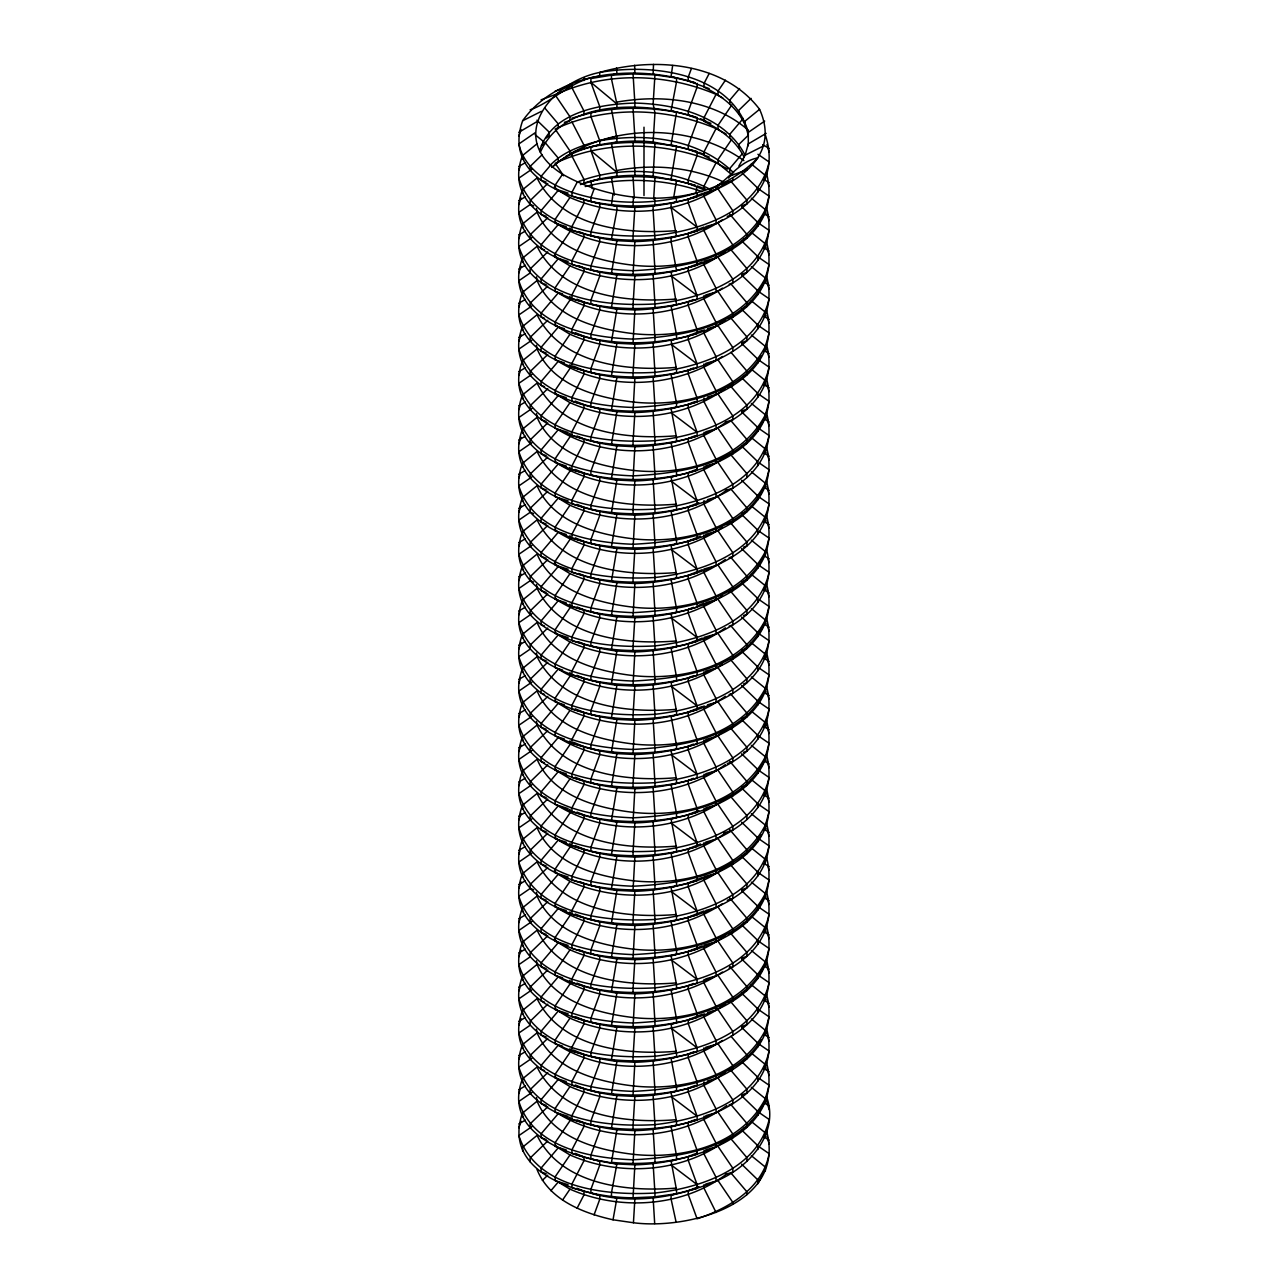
<?xml version="1.0" encoding="UTF-8"?>
<svg xmlns="http://www.w3.org/2000/svg" width="1288" height="1288" viewBox="0 0 1288 1288"><rect width="100%" height="100%" fill="white"/><g stroke="black" fill="none" stroke-linecap="round" stroke-linejoin="round"><path stroke-width="1.5" d="M633.438 196.887L633.052 206.112L634.871 207.368C684.347 206.402 790.607 178.324 759.582 109.319C723.437 61.872 653.451 56.736 599.757 72.418C550.475 82.126 505.202 138.573 562.566 174.218C621.557 208.157 708.255 208.914 757.875 157.861C737.171 161.805 728.026 182.284 709.302 189.964M653.515 64.4L653.129 73.625L654.948 74.881L676.522 78.037L695.23 82.818C638.8 64.883 559.894 68.683 522.638 120.766C499.937 184.603 588.326 206.515 634.871 207.368L633.052 236.509L633.052 240.309L634.871 241.564C691.479 240.679 789.673 209.606 765.362 135.015M653.66 199.189L654.948 177.47L653.129 176.215C629.671 174.041 605.779 176.005 583.319 183.282M766.441 1130.51C786.855 1204.151 688.082 1229.847 633.438 1222.747L634.871 1199.031L633.052 1197.776C587.875 1197.985 501.402 1176.298 522.091 1114.088M613.024 193.925L611.478 204.873L616.904 206.483L616.904 210.282L611.478 239.053L616.904 240.679L634.871 241.564L633.052 274.505L634.871 275.761C690.304 274.473 785.841 245.96 766.441 173.043M672.642 65.479L671.096 76.411L676.522 78.037L676.522 81.836L671.096 110.607L697.098 117.498L697.098 121.297L688.243 145.56L688.243 149.36L709.205 157.023M673.801 196.903L676.522 180.61L653.129 176.215L654.948 143.274L653.129 142.018C626.226 139.136 599.178 143.274 573.659 151.839M537.08 1169.601C549.235 1200.094 583.303 1213.151 613.024 1219.784L616.904 1198.146L611.478 1196.536L611.478 1192.736L616.904 1163.95C575.462 1158.572 501.789 1136.161 522.091 1079.891M518.839 136.077L521.012 129.508M766.441 207.239C785.841 280.156 690.304 308.669 634.871 309.957L633.052 308.701L633.052 304.902L634.871 275.761L616.904 274.875L611.478 273.249L616.904 240.679C574.883 235.656 502.079 212.601 522.091 156.605M518.839 170.274L519.917 166.989M766.441 241.436C785.841 314.353 690.304 342.866 634.871 344.154L633.052 342.898L634.871 309.957L616.904 309.072L611.478 307.446L616.904 274.875C574.883 269.852 502.079 246.797 522.091 190.801M518.839 204.47L521.012 197.885M766.441 275.632C785.841 348.549 690.304 377.046 634.871 378.334L633.052 377.094L633.052 373.295L634.871 344.154L616.904 343.268L611.478 341.642L616.904 309.072C574.883 304.048 502.079 280.993 522.091 224.998M518.839 238.666L519.917 235.382M766.441 309.828C785.841 382.745 690.304 411.242 634.871 412.53L633.052 411.274L634.871 378.334L616.904 377.464L611.478 375.838L616.904 343.268C574.883 338.245 502.079 315.19 522.091 259.194M518.839 272.863L521.012 266.278M766.441 344.025C785.841 416.942 690.304 445.439 634.871 446.727L633.052 445.471L633.052 441.671L634.871 412.53L616.904 411.661L611.478 410.035L616.904 377.464C574.883 372.441 502.079 349.37 522.091 293.39M518.839 307.059L519.917 303.759M766.441 378.221C785.841 451.138 690.304 479.635 634.871 480.923L633.052 479.667L634.871 446.727L616.904 445.857L611.478 444.231L616.904 411.661C574.883 406.638 502.079 383.566 522.091 327.587M518.839 341.24L521.012 334.671M766.441 412.418C785.841 485.334 690.304 513.832 634.871 515.12L633.052 513.864L633.052 510.064L634.871 480.923L616.904 480.054L611.478 478.428L616.904 445.857C574.883 440.834 502.079 417.763 522.091 361.783M518.839 375.436L519.917 372.152M766.441 446.614C785.841 519.531 690.304 548.028 634.871 549.316L633.052 548.06L634.871 515.12L616.904 514.25L611.478 512.624L616.904 480.054C574.883 475.031 502.079 451.959 522.091 395.98M518.839 409.632L519.917 406.348M766.441 480.81C785.841 553.727 690.304 582.224 634.871 583.512L633.052 582.256L633.052 578.457L634.871 549.316L616.904 548.43L611.478 546.82L616.904 514.25C574.883 509.227 502.079 486.156 522.091 430.176M518.839 443.829L521.012 437.26M766.441 515.007C785.841 587.924 690.304 616.421 634.871 617.709L633.052 616.453L634.871 583.512L616.904 582.627L611.478 581.017L616.904 548.43C574.883 543.423 502.079 520.352 522.091 464.372M518.839 478.025L519.917 474.741M766.441 549.187C785.841 622.12 690.304 650.617 634.871 651.905L633.052 650.649L633.052 646.85L634.871 617.709L616.904 616.823L611.478 615.213L616.904 582.627C574.883 577.62 502.079 554.548 522.091 498.569M518.839 512.221L521.012 505.653M766.441 583.384C785.841 656.317 690.304 684.814 634.871 686.101L633.052 684.846L634.871 651.905L616.904 651.02L611.478 649.41L616.904 616.823C574.883 611.8 502.079 588.745 522.091 532.765M518.839 546.418L519.917 543.134M766.441 617.58C785.841 690.497 690.304 719.01 634.871 720.298L633.052 719.042L633.052 715.243L634.871 686.101L616.904 685.216L611.478 683.606L616.904 651.02C574.883 645.996 502.079 622.941 522.091 566.962M518.839 580.614L521.012 574.046M766.441 651.776C785.841 724.693 690.304 753.206 634.871 754.494L633.052 753.239L634.871 720.298L616.904 719.412L611.478 717.786L616.904 685.216C574.883 680.193 502.079 657.138 522.091 601.158M518.839 614.811L519.917 611.526M766.441 685.973C785.841 758.89 690.304 787.403 634.871 788.691L633.052 787.435L633.052 783.635L634.871 754.494L616.904 753.609L611.478 751.983L616.904 719.412C574.883 714.389 502.079 691.334 522.091 635.338M518.839 649.007L521.012 642.438M766.441 720.169C785.841 793.086 690.304 821.599 634.871 822.887L633.052 821.631L634.871 788.691L616.904 787.805L611.478 786.179L616.904 753.609C574.883 748.586 502.079 725.53 522.091 669.535M518.839 683.204L519.917 679.919M766.441 754.366C785.841 827.282 690.304 855.795 634.871 857.084L633.052 855.828L633.052 852.028L634.871 822.887L616.904 822.002L611.478 820.376L616.904 787.805C574.883 782.782 502.079 759.727 522.091 703.731M518.839 717.4L519.917 714.116M766.441 788.562C785.841 861.479 690.304 889.976 634.871 891.264L633.052 890.024L634.871 857.084L616.904 856.198L611.478 854.572L616.904 822.002C574.883 816.978 502.079 793.923 522.091 737.927M518.839 751.596L521.012 745.011M766.441 822.758C785.841 895.675 690.304 924.172 634.871 925.46L633.052 924.204L633.052 920.405L634.871 891.264L616.904 890.394L611.478 888.768L616.904 856.198C574.883 851.175 502.079 828.12 522.091 772.124M518.839 785.793L519.917 782.492M766.441 856.955C785.841 929.872 690.304 958.369 634.871 959.657L633.052 958.401L634.871 925.46L616.904 924.591L611.478 922.965L616.904 890.394C574.883 885.371 502.079 862.3 522.091 806.32M518.839 819.989L521.012 813.404M766.441 891.151C785.841 964.068 690.304 992.565 634.871 993.853L633.052 992.597L633.052 988.798L634.871 959.657L616.904 958.787L611.478 957.161L616.904 924.591C574.883 919.568 502.079 896.496 522.091 840.517M518.839 854.169L519.917 850.885M766.441 925.348C785.841 998.264 690.304 1026.761 634.871 1028.049L633.052 1026.794L634.871 993.853L616.904 992.984L611.478 991.358L616.904 958.787C574.883 953.764 502.079 930.693 522.091 874.713M518.839 888.366L521.012 881.797M766.441 959.544C785.841 1032.461 690.304 1060.958 634.871 1062.246L633.052 1060.99L633.052 1057.19L634.871 1028.049L616.904 1027.18L611.478 1025.554L616.904 992.984C574.883 987.96 502.079 964.889 522.091 908.909M518.839 922.562L519.917 919.278M766.441 993.74C785.841 1066.657 690.304 1095.154 634.871 1096.442L633.052 1095.186L634.871 1062.246L616.904 1061.36L611.478 1059.75L616.904 1027.18C574.883 1022.157 502.079 999.086 522.091 943.106M518.839 956.759L521.012 950.19M766.441 1027.921C785.841 1100.854 690.304 1129.351 634.871 1130.639L633.052 1129.383L633.052 1125.583L634.871 1096.442L616.904 1095.557L611.478 1093.947L616.904 1061.36C574.883 1056.353 502.079 1033.282 522.091 977.302M518.839 990.955L519.917 987.671M766.441 1062.117C785.841 1135.05 690.304 1163.547 634.871 1164.835L633.052 1163.579L634.871 1130.639L616.904 1129.753L611.478 1128.143L616.904 1095.557C574.883 1090.55 502.079 1067.478 522.091 1011.499M518.839 1025.151L521.012 1018.583M695.279 1119.594L688.243 1122.347L688.243 1126.147L697.098 1150.409L697.098 1154.209C669.438 1162.597 640.216 1165.173 611.478 1162.34L616.904 1129.753C574.883 1124.73 502.079 1101.675 522.091 1045.695M518.839 1059.348L519.917 1056.063M518.839 1093.544L519.917 1090.26M518.839 1127.741L521.012 1121.172M539.704 150.422C551.844 112.024 599.87 104.07 634.871 103.072C675.83 104.038 724.741 115.952 745.14 155.252L738.893 166.039M540.332 152.338C564.257 97.55 647.558 101.961 695.327 117.031M594.058 189.03L590.902 197.692L590.902 201.492C626 208.785 662.789 207.127 697.098 196.742L697.098 192.942C656.558 205.098 612.251 205.661 571.936 192.315C549.251 183.91 524.409 169.436 518.839 143.966L535.228 132.696M691.414 68.505L688.243 77.167L688.243 80.967L709.205 88.63M695.826 193.152L697.098 185.891L705.711 189.191M594.058 1214.89L599.757 1199.289L599.757 1195.489L571.936 1187.778L571.936 1183.978L583.947 1160.778L583.947 1156.978L575.205 1153.34M530.318 204.47L518.839 212.359C533.103 258.808 590.757 269.192 633.052 270.705C678.696 268.339 741.292 259.757 763.913 214.146L765.362 213.422L765.362 209.622L769.161 196.211L757.924 188.483M530.318 272.863L518.839 280.752C533.103 327.184 590.757 337.585 633.052 339.098C678.696 336.732 741.292 328.15 763.913 282.539L765.362 281.798L765.362 277.999L769.161 264.603L757.924 256.876M531.944 340.129L518.839 349.145C533.103 395.577 590.757 405.978 633.052 407.475C677.923 405.221 735.271 397.235 761.321 356.116M531.944 408.505L518.839 417.537C533.103 463.97 590.757 474.354 633.052 475.868C678.696 473.517 741.292 464.936 763.913 419.308L765.362 418.584L765.362 414.784L769.161 401.389L759.534 394.756M531.944 476.898L518.839 485.93C533.103 532.363 590.757 542.747 633.052 544.261C678.696 541.91 741.292 533.329 763.913 487.701L765.362 486.977L765.362 483.177L769.161 469.782L759.534 463.149M531.944 545.291L518.839 554.307C533.103 600.755 590.757 611.14 633.052 612.653C678.696 610.303 741.292 601.721 763.913 556.094L765.362 555.37L765.362 551.57L769.161 538.159L759.534 531.542M531.944 613.684L518.839 622.7C533.103 669.148 590.757 679.533 633.052 681.046C678.696 678.696 741.292 670.114 763.913 624.487L765.362 623.762L765.362 619.963L769.161 606.551L759.534 599.934M531.944 682.077L518.839 691.093C533.103 737.541 590.757 747.926 633.052 749.439C678.696 747.072 741.292 738.507 763.913 692.88L765.362 692.155L765.362 688.356L769.161 674.944L759.534 668.327M531.944 750.469L518.839 759.485C533.103 805.934 590.757 816.318 633.052 817.832C678.696 815.465 741.292 806.884 763.913 761.272L765.362 760.532L765.362 756.732L769.161 743.337L757.924 735.609M531.944 818.862L518.839 827.878C533.103 874.31 590.757 884.711 633.052 886.225C677.923 883.954 735.271 875.969 761.321 834.849M530.318 888.366L518.839 896.271C533.103 942.703 590.757 953.088 633.052 954.601C678.696 952.251 741.292 943.669 763.913 898.042L765.362 897.317L765.362 893.518L769.161 880.123L757.924 872.395M530.318 956.759L518.839 964.664C533.103 1011.096 590.757 1021.481 633.052 1022.994C678.696 1020.643 741.292 1012.062 763.913 966.435L765.362 965.71L765.362 961.911L769.161 948.515L757.924 940.787M530.318 1025.151L518.839 1033.04C533.103 1079.489 590.757 1089.873 633.052 1091.387C677.923 1089.117 735.271 1081.147 761.321 1040.012M531.944 1092.417L518.839 1101.433C533.103 1147.882 590.757 1158.266 633.052 1159.78C678.696 1157.429 741.292 1148.848 763.913 1103.22L765.362 1102.496L765.362 1098.696L769.161 1085.285L759.534 1078.668M577.088 182.381L571.936 192.315L571.936 196.114L599.757 203.826L599.757 207.626L590.902 231.888L590.902 235.688C626 242.981 662.789 241.323 697.098 230.938L697.098 227.139L688.243 202.876L688.243 199.077L702.298 193.554M709.205 73.432L704.053 83.382L704.053 87.181C724.242 96.858 744.319 112.877 748.296 136.174M722.777 98.001L716.064 94.378L704.053 117.578L704.053 121.378C720.346 129.428 736.237 140.65 744.239 157.49M726.126 134.016L716.064 128.575L704.053 151.775L704.053 155.574L718.028 163.302L732.373 175.2M727.801 169.114L716.064 162.771L704.053 185.971L704.053 189.771L688.243 183.556L671.096 179L676.522 146.413L653.129 142.018L654.948 112.877L653.129 104.022L654.948 74.881L633.052 73.931L611.478 75.187L590.902 78.552L590.902 82.352L599.757 106.614L599.757 110.414L571.936 118.126M577.088 1208.241L583.947 1194.974L583.947 1191.175L576.96 1188.261M576.96 1119.868L583.947 1122.782L583.947 1126.581L571.936 1149.782L571.936 1153.581L599.757 1161.293L599.757 1165.093L590.902 1189.355L590.902 1193.155C632.376 1204.94 676.924 1197.599 716.064 1181.128C748.505 1167.91 780.222 1133.472 766.441 1096.313M562.566 174.218L555.16 185.134L555.16 188.934L568.121 193.103M726.835 182.172C683.043 215.579 619.705 219.507 569.972 197.483L555.16 219.33L555.16 223.13L566.269 226.704M725.369 251.691C681.577 284.004 619.158 287.691 569.972 265.875L555.16 287.723L555.16 291.523L562.566 293.906M725.434 80.178L718.028 91.11L718.028 94.91M725.369 320.084C681.577 352.397 619.158 356.084 569.972 334.268L555.16 356.116L555.16 359.916L564.418 362.878M731.777 105.02L718.028 125.306L718.028 129.106M731.777 139.217L718.028 159.503L718.028 163.302M725.369 388.477C681.577 420.79 619.158 424.476 569.972 402.661L555.16 424.509L555.16 428.308L568.121 432.462M728.606 178.082L731.777 173.397M726.835 489.939C683.043 523.331 619.705 527.259 569.972 505.25L555.16 527.098L555.16 530.898L566.269 534.456M725.369 559.443C681.577 591.756 619.158 595.442 569.972 573.643L555.16 595.491L555.16 599.29L566.269 602.848M725.369 627.836C681.577 660.148 619.158 663.835 569.972 642.036L555.16 663.867L555.16 667.667L562.566 670.05M725.369 696.228C681.577 728.541 619.158 732.228 569.972 710.413L555.16 732.26L555.16 736.06L564.418 739.038M725.369 764.621C681.577 796.934 619.158 800.621 569.972 778.805L555.16 800.653L555.16 804.453L568.121 808.606M726.835 866.083C683.043 899.491 619.705 903.419 569.972 881.395L555.16 903.242L555.16 907.042L566.269 910.6M725.369 935.603C681.577 967.9 619.158 971.587 569.972 949.787L555.16 971.635L555.16 975.435L562.566 977.801M725.369 1003.996C681.577 1036.293 619.158 1039.98 569.972 1018.18L555.16 1040.028L555.16 1043.827L562.566 1046.194M725.369 1072.373C681.577 1104.685 619.158 1108.372 569.972 1086.573L555.16 1108.421L555.16 1112.22L568.121 1116.374M725.369 1140.765C681.577 1173.078 619.158 1176.765 569.972 1154.95L555.16 1176.797L555.16 1180.597L568.121 1184.767M562.566 1200.078L569.972 1189.146C619.705 1211.171 683.043 1207.242 726.835 1173.835M550.878 164.848L541.089 176.408L541.089 180.207L546.225 182.107M569.972 197.483L558.235 190.366L541.089 210.604L541.089 214.404L546.225 216.304M722.439 219.749C675.089 251.579 607.099 254.992 558.235 224.563L541.089 244.801L541.089 248.6L544.518 249.872M569.972 265.875L558.235 258.759L541.089 278.997L541.089 282.797L546.225 284.696M739.57 88.566L729.765 100.126L729.765 103.925M569.972 334.268L558.235 327.152L541.089 347.374L541.089 351.173L546.225 353.089M743.24 118.432L729.765 134.322L729.765 138.122M742.017 154.061L729.765 168.519L729.765 172.318M569.972 402.661L558.235 395.545L541.089 415.766L541.089 419.566L546.225 421.482M725.369 456.87C678.116 491.114 608.081 494.817 558.235 463.938L541.089 484.159L541.089 487.959L546.225 489.875M722.439 527.516C675.089 559.33 607.099 562.743 558.235 532.314L541.089 552.552L541.089 556.352L546.225 558.268M569.972 573.643L558.235 566.511L541.089 586.748L541.089 590.548L546.225 592.464M722.439 595.893C675.089 627.723 607.099 631.136 558.235 600.707L541.089 620.945L541.089 624.744L544.518 626.016M569.972 642.036L558.235 634.904L541.089 655.141L541.089 658.941L546.225 660.841M569.972 710.413L558.235 703.296L541.089 723.534L541.089 727.334L546.225 729.233M569.972 778.805L558.235 771.689L541.089 791.927L541.089 795.726L546.225 797.626M725.369 833.014C678.116 867.259 608.081 870.978 558.235 840.082L541.089 860.304L541.089 864.103L546.225 866.019M569.972 881.395L558.235 874.278L541.089 894.5L541.089 898.3L546.225 900.215M722.439 903.661C675.089 935.474 607.099 938.888 558.235 908.475L541.089 928.696L541.089 932.496L546.225 934.412M569.972 949.787L558.235 942.671L541.089 962.893L541.089 966.692L546.225 968.608M569.972 1018.18L558.235 1011.048L541.089 1031.285L541.089 1035.085L546.225 1037.001M569.972 1086.573L558.235 1079.441L541.089 1099.678L541.089 1103.478L546.225 1105.394M569.972 1154.95L558.235 1147.833L541.089 1168.071L541.089 1171.871L546.225 1173.771M550.878 1190.708L558.235 1182.03L569.972 1189.146M551.715 167.44C602.736 122.924 689.483 121.314 743.884 160.63M542.329 154.576L530.125 166.41L530.125 170.209M547.754 183.508L530.125 200.606L530.125 204.406L533.586 205.887M547.754 217.704L530.125 234.802L530.125 238.602M547.754 251.901L530.125 268.983L530.125 272.782M547.754 286.097L530.125 303.179L530.125 306.979M751.097 98.371L738.893 110.205L738.893 114.004M547.754 320.293L530.125 337.376L530.125 341.175M748.376 135.192L738.893 144.401L738.893 148.201M547.754 354.49L530.125 371.572L530.125 375.372M547.754 388.686L530.125 405.768L530.125 409.568M547.754 422.866L530.125 439.965L530.125 443.764M547.754 457.063L530.125 474.161L530.125 477.961M547.754 491.259L530.125 508.358L530.125 512.157L533.586 513.638M547.754 525.456L530.125 542.554L530.125 546.354M547.754 559.652L530.125 576.75L530.125 580.55L533.586 582.031M547.754 593.849L530.125 610.947L530.125 614.746M547.754 628.045L530.125 645.143L530.125 648.943M547.754 662.241L530.125 679.34L530.125 683.139M547.754 696.438L530.125 713.536L530.125 717.336M547.754 730.634L530.125 747.716L530.125 751.516M547.754 764.831L530.125 781.913L530.125 785.712M547.754 799.027L530.125 816.109L530.125 819.909M547.754 833.223L530.125 850.305L530.125 854.105M547.754 867.42L530.125 884.502L530.125 888.301L533.586 889.799M547.754 901.616L530.125 918.698L530.125 922.498M547.754 935.796L530.125 952.895L530.125 956.694M547.754 969.993L530.125 987.091L530.125 990.891M547.754 1004.189L530.125 1021.287L530.125 1025.087M547.754 1038.386L530.125 1055.484L530.125 1059.283M547.754 1072.582L530.125 1089.68L530.125 1093.48M547.754 1106.778L530.125 1123.877L530.125 1127.676M547.754 1140.975L530.125 1158.073L530.125 1161.873M542.329 1180.436L547.754 1175.171M550.411 165.073C567.799 147.073 593.366 142.582 616.517 136.367M553.019 166.538C565.738 154.415 583.013 148.684 599.757 144.61L599.757 140.811L590.902 116.548L590.902 112.748C619.077 106.872 648.266 106.92 676.522 112.233L671.096 144.803L697.098 151.694L697.098 155.494L688.243 179.757L688.243 183.556L695.327 185.424C661.565 175.361 625.388 174.009 590.902 181.141L592.271 188.676M537.08 143.741L522.638 155.478L522.638 159.277M536.468 208.447L537.08 212.134L522.638 223.871L522.638 227.67M536.468 276.839L537.08 280.526L522.638 292.247L522.638 296.047M759.582 109.319L745.14 121.056L745.14 124.856M536.468 345.232L537.08 348.903L522.638 360.64L522.638 364.44M536.468 413.625L537.08 417.296L522.638 429.033L522.638 432.832M536.468 584.591L537.08 588.278L522.638 600.015L522.638 603.814M536.468 652.984L537.08 656.671L522.638 668.408L522.638 672.207M536.468 721.377L537.08 725.064L522.638 736.8L522.638 740.584M536.468 892.359L537.08 896.029L522.638 907.766L522.638 911.566M536.468 960.751L537.08 964.422L522.638 976.159L522.638 979.959M536.468 1029.128L537.08 1032.815L522.638 1044.552L522.638 1048.351M536.468 1097.521L537.08 1101.208L522.638 1112.945L522.638 1116.744M544.518 318.265L541.089 316.993L541.089 313.193L558.235 292.956C607.099 323.385 675.089 319.971 722.439 288.142M544.518 386.642L541.089 385.37L541.089 381.57L558.235 361.348C607.099 391.777 675.089 388.348 722.439 356.534M546.225 455.678L541.089 453.762L541.089 449.963L558.235 429.741C608.596 460.895 679.597 456.934 726.835 421.546M544.518 694.409L541.089 693.137L541.089 689.338L558.235 669.1C607.099 699.529 675.089 696.116 722.439 664.286M544.518 762.802L541.089 761.53L541.089 757.73L558.235 737.493C608.596 768.646 679.597 764.686 726.835 729.298M546.225 831.823L541.089 829.907L541.089 826.123L558.235 805.886C608.596 837.039 679.597 833.078 726.835 797.691M544.518 1002.161L541.089 1000.889L541.089 997.089L558.235 976.851C607.099 1007.28 675.089 1003.867 722.439 972.054M544.518 1070.553L541.089 1069.282L541.089 1065.482L558.235 1045.244C607.099 1075.673 675.089 1072.26 722.439 1040.446M546.225 1139.574L541.089 1137.674L541.089 1133.875L558.235 1113.637C608.596 1144.791 679.597 1140.846 726.835 1105.442M545.999 138.09L549.107 135.852L549.107 132.052L536.903 120.219M531.944 169.147L518.839 178.163C536.291 231.776 607.179 238.216 654.948 235.559C700.141 230.552 757.569 211.892 769.161 162.014L757.924 154.286M531.944 237.539L518.839 246.555C536.291 300.168 607.179 306.608 654.948 303.952C700.141 298.929 757.569 280.269 769.161 230.407L759.534 223.79M748.296 145.753L748.296 132.374L764.686 121.104M531.944 305.932L518.839 314.948C536.291 368.561 607.179 375.001 654.948 372.345C700.141 367.322 757.569 348.662 769.161 298.8L759.534 292.167M531.944 374.309L518.839 383.341C536.291 436.954 607.179 443.378 654.948 440.721C700.141 435.714 757.569 417.054 769.161 367.193L757.924 359.465M531.944 442.702L518.839 451.734C536.291 505.347 607.179 511.771 654.948 509.114C700.141 504.107 757.569 485.447 769.161 435.586L757.924 427.858M530.318 512.221L518.839 520.111C536.291 573.724 607.179 580.164 654.948 577.507C700.141 572.5 757.569 553.84 769.161 503.978L757.924 496.25M530.318 580.614L518.839 588.503C536.291 642.116 607.179 648.556 654.948 645.9C700.141 640.893 757.569 622.233 769.161 572.355L757.924 564.627M530.318 649.007L518.839 656.896C536.291 710.509 607.179 716.949 654.948 714.293C700.141 709.286 757.569 690.626 769.161 640.748L757.924 633.02M531.944 716.273L518.839 725.289C536.291 778.902 607.179 785.342 654.948 782.685C700.141 777.678 757.569 759.002 769.161 709.141L757.924 701.413M531.944 784.666L518.839 793.682C536.291 847.295 607.179 853.735 654.948 851.078C700.141 846.055 757.569 827.395 769.161 777.533L759.534 770.916M531.944 853.042L518.839 862.075C536.291 915.688 607.179 922.111 654.948 919.455C700.141 914.448 757.569 895.788 769.161 845.926L759.534 839.293M531.944 921.435L518.839 930.467C536.291 984.08 607.179 990.504 654.948 987.848C700.141 982.841 757.569 964.181 769.161 914.319L759.534 907.686M531.944 989.828L518.839 998.86C536.291 1052.473 607.179 1058.897 654.948 1056.24C700.141 1051.233 757.569 1032.574 769.161 982.712L759.534 976.079M531.944 1058.221L518.839 1067.237C536.291 1120.85 607.179 1127.29 654.948 1124.633C700.141 1119.626 757.569 1100.966 769.161 1051.089L759.534 1044.471M531.944 1126.614L518.839 1135.63C536.291 1189.243 607.179 1195.683 654.948 1193.026C700.141 1188.019 757.569 1169.359 769.161 1119.481L757.924 1111.753M518.839 132.278L536.71 121.78M518.839 166.474L525.343 162.658M518.839 200.67L525.343 196.855M518.839 234.867L525.343 231.051M518.839 269.063L525.343 265.248M766.183 133.372L748.296 143.87L745.14 155.188L763.913 145.753M518.839 303.26L525.343 299.428M518.839 337.44L525.343 333.624M518.839 371.636L525.343 367.821M518.839 405.833L525.343 402.017M518.839 440.029L525.343 436.213M518.839 474.226L525.343 470.41M518.839 508.422L525.343 504.606M518.839 542.618L525.343 538.803M518.839 576.815L525.343 572.999M518.839 611.011L525.343 607.195M518.839 645.208L525.343 641.392M518.839 679.404L525.343 675.588M518.839 713.6L525.343 709.785M518.839 747.797L525.343 743.981M518.839 781.993L525.343 778.177M518.839 816.19L525.343 812.358M518.839 850.37L525.343 846.554M518.839 884.566L525.343 880.75M518.839 918.763L525.343 914.947M518.839 952.959L525.343 949.143M518.839 987.155L525.343 983.34M518.839 1021.352L525.343 1017.536M518.839 1055.548L525.343 1051.733M518.839 1089.745L525.343 1085.929M518.839 1123.941L525.343 1120.125M522.638 120.766L541.427 111.332M541.427 145.528L542.86 144.803L542.86 141.004L535.084 134.677M763.913 179.95L765.362 179.225L765.362 175.426L751.355 164.043M763.913 248.343L765.362 247.602L765.362 243.802L751.355 232.436M763.913 316.719L765.362 315.995L765.362 312.195L751.355 300.829M763.913 350.916L765.362 350.191L765.362 346.392L769.161 332.996L757.924 325.268M763.913 385.112L765.362 384.388L765.362 380.588L751.355 369.221M763.913 453.505L765.362 452.78L765.362 448.981L751.355 437.614M763.913 521.898L765.362 521.173L765.362 517.374L751.355 506.007M763.913 590.29L765.362 589.566L765.362 585.766L751.355 574.384M763.913 658.683L765.362 657.959L765.362 654.159L751.355 642.776M763.913 727.076L765.362 726.351L765.362 722.552L751.355 711.169M763.913 795.469L765.362 794.728L765.362 790.929L751.355 779.562M763.913 829.649L765.362 828.925L765.362 825.125L769.161 811.73L757.924 804.002M763.913 863.846L765.362 863.121L765.362 859.321L751.355 847.955M763.913 932.238L765.362 931.514L765.362 927.714L751.355 916.348M763.913 1000.631L765.362 999.907L765.362 996.107L751.355 984.74M763.913 1034.828L765.362 1034.103L765.362 1030.303L769.161 1016.892L757.924 1009.18M763.913 1069.024L765.362 1068.299L765.362 1064.5L751.355 1053.117M763.913 1137.417L765.362 1136.692L765.362 1132.893L751.355 1121.51M530.125 109.834C554.629 101.044 572.371 78.954 599.757 76.217L599.757 72.418C651.825 63.128 731.31 72.675 748.296 132.374M716.064 128.575C665.51 107.097 605.263 105.503 555.16 129.106L569.972 150.954L569.972 154.753L566.269 155.929M576.96 182.236C619.737 165.476 670.436 168.374 711.04 189.835M580.453 184.57L599.757 178.807L599.757 175.007L590.902 150.744L590.902 146.945C626 139.651 662.789 141.31 697.098 151.694M702.298 261.947L688.243 267.469L688.243 271.269L697.098 295.532L697.098 299.331L671.096 306.222L676.522 334.993L676.522 338.792L671.096 340.418L676.522 369.189L676.522 372.989L671.096 374.615L676.522 403.386L676.522 407.185L671.096 408.811L676.522 437.582L676.522 441.382L671.096 443.008L676.522 471.778L676.522 475.578L671.096 477.204L676.522 505.975L676.522 509.774L671.096 511.4L676.522 540.171L676.522 543.971L671.096 545.581L676.522 574.368L676.522 578.167L671.096 579.777L676.522 608.564L676.522 612.364L671.096 613.974L676.522 642.76L676.522 646.56L671.096 648.17L676.522 676.957L676.522 680.756L671.096 682.366L676.522 711.153L676.522 714.937L671.096 716.563L676.522 745.333L676.522 749.133L671.096 750.759L676.522 779.53L676.522 783.329L671.096 784.956L676.522 813.726L676.522 817.526L671.096 819.152L676.522 847.923L676.522 851.722L671.096 853.348L676.522 882.119L676.522 885.919L671.096 887.545L676.522 916.315L676.522 920.115L671.096 921.741L676.522 950.512L676.522 954.311L671.096 955.938L676.522 984.708L676.522 988.508L671.096 990.134L676.522 1018.905L676.522 1022.704L671.096 1024.33L676.522 1053.101L676.522 1056.901L671.096 1058.511L676.522 1087.297L676.522 1091.097L671.096 1092.707L676.522 1121.494L676.522 1125.293L671.096 1126.903L676.522 1155.69L676.522 1159.49L671.096 1161.1L676.522 1189.887L676.522 1193.686L671.096 1195.296L671.096 1199.096L676.136 1222.296M693.524 299.589L688.243 301.666L688.243 305.465L697.098 329.728L697.098 333.528C662.789 343.912 626 345.57 590.902 338.277L590.902 334.478L599.757 310.215L599.757 306.415L571.936 298.703L571.936 294.904L583.947 271.704L583.947 267.904L578.698 265.714M702.298 330.34L688.243 335.862L688.243 339.662L697.098 363.924L697.098 367.724C662.789 378.108 626 379.767 590.902 372.474L590.902 368.674L599.757 344.411L599.757 340.612L571.936 332.9L571.936 329.1L583.947 305.9L583.947 302.1L576.96 299.186M693.524 367.982L688.243 370.059L688.243 373.858L697.098 398.121L697.098 401.92C662.789 412.305 626 413.963 590.902 406.654L590.902 402.87L599.757 378.608L599.757 374.808L571.936 367.096L571.936 363.297L583.947 340.096L583.947 336.297L575.205 332.658M695.279 401.486L688.243 404.255L688.243 408.055L697.098 432.301L697.098 436.101C662.789 446.485 626 448.16 590.902 440.85L590.902 437.051L599.757 412.804L599.757 409.004L571.936 401.293L571.936 397.493L583.947 374.293L583.947 370.493L573.466 366.114M695.279 435.682L688.243 438.451L688.243 442.251L697.098 466.498L697.098 470.297C662.789 480.682 626 482.356 590.902 475.047L590.902 471.247L599.757 447L599.757 443.201L571.936 435.489L571.936 431.689L583.947 408.489L583.947 404.69L575.205 401.051M697.033 469.186L688.243 472.648L688.243 476.447L697.098 500.694L697.098 504.494C662.789 514.878 626 516.552 590.902 509.243L590.902 505.443L599.757 481.197L599.757 477.397L571.936 469.685L571.936 465.886L583.947 442.686L583.947 438.886M698.788 502.69L688.243 506.844L688.243 510.644L697.098 534.89L697.098 538.69C662.789 549.074 626 550.749 590.902 543.439L590.902 539.64L599.757 515.393L599.757 511.594L571.936 503.882L571.936 500.082L583.947 476.882L583.947 473.082L575.205 469.428M700.543 536.194L688.243 541.041L688.243 544.84L697.098 569.087L697.098 572.886C662.789 583.271 626 584.929 590.902 577.636L590.902 573.836L599.757 549.59L599.757 545.79L571.936 538.078L571.936 534.279L583.947 511.062L583.947 507.263L576.96 504.365M702.298 569.699L688.243 575.237L688.243 579.037L697.098 603.283L697.098 607.083C662.789 617.467 626 619.126 590.902 611.832L590.902 608.033L599.757 583.786L599.757 579.986L571.936 572.258L571.936 568.459L583.947 545.259L583.947 541.459L575.205 537.821M693.524 607.356L688.243 609.433L688.243 613.233L697.098 637.48L697.098 641.279C662.789 651.664 626 653.322 590.902 646.029L590.902 642.229L599.757 617.966L599.757 614.183L571.936 606.455L571.936 602.655L583.947 579.455L583.947 575.656L578.698 573.482M698.788 605.279L704.053 603.203L704.053 607.002L716.064 630.202L716.064 634.002L704.053 637.399L704.053 641.199L716.064 664.399L716.064 668.198L705.776 671.112M702.298 638.091L688.243 643.614L688.243 647.413L697.098 671.676L697.098 675.476C662.789 685.86 626 687.518 590.902 680.225L590.902 676.425L599.757 652.163L599.757 648.363L571.936 640.651L571.936 636.852L583.947 613.652L583.947 609.852L576.96 606.938M693.524 675.749L688.243 677.81L688.243 681.61L697.098 705.872L697.098 709.672C662.789 720.056 626 721.715 590.902 714.421L590.902 710.622L599.757 686.359L599.757 682.56L571.936 674.848L571.936 671.048L583.947 647.848L583.947 644.048L578.698 641.875M702.298 706.484L688.243 712.006L688.243 715.806L697.098 740.069L697.098 743.868C662.789 754.253 626 755.911 590.902 748.618L590.902 744.818L599.757 720.556L599.757 716.756L571.936 709.044L571.936 705.244L583.947 682.044L583.947 678.245L576.96 675.331M693.524 744.126L688.243 746.203L688.243 750.002L697.098 774.265L697.098 778.065C662.789 788.449 626 790.108 590.902 782.814L590.902 779.015L599.757 754.752L599.757 750.952L571.936 743.24L571.936 739.441L583.947 716.241L583.947 712.441L575.205 708.803M693.524 778.322L688.243 780.399L688.243 784.199L697.098 808.462L697.098 812.261C662.789 822.646 626 824.304 590.902 817.011L590.902 813.211L599.757 788.948L599.757 785.149L571.936 777.437L571.936 773.637L583.947 750.437L583.947 746.638L573.466 742.274M698.788 810.458L688.243 814.596L688.243 818.395L697.098 842.658L697.098 846.458C662.789 856.842 626 858.5 590.902 851.207L590.902 847.407L599.757 823.145L599.757 819.345L571.936 811.633L571.936 807.834L583.947 784.634L583.947 780.834L575.205 777.195M700.543 843.962L688.243 848.792L688.243 852.592L697.098 876.854L697.098 880.654C662.789 891.038 626 892.697 590.902 885.403L590.902 881.604L599.757 857.341L599.757 853.542L571.936 845.83L571.936 842.03L583.947 818.83L583.947 815.03L576.96 812.116M702.298 877.466L688.243 882.988L688.243 886.788L697.098 911.035L697.098 914.834C662.789 925.219 626 926.893 590.902 919.584L590.902 915.784L599.757 891.538L599.757 887.738L571.936 880.026L571.936 876.226L583.947 853.026L583.947 849.227L575.205 845.588M702.298 945.859L688.243 951.381L688.243 955.181L697.098 979.427L697.098 983.227C662.789 993.611 626 995.286 590.902 987.976L590.902 984.177L599.757 959.93L599.757 956.131L571.936 948.419L571.936 944.619L583.947 921.419L583.947 917.62L575.205 913.981M693.524 983.501L688.243 985.578L688.243 989.377L697.098 1013.624L697.098 1017.423C662.789 1027.808 626 1029.482 590.902 1022.173L590.902 1018.373L599.757 994.127L599.757 990.327L571.936 982.615L571.936 978.816L583.947 955.615L583.947 951.816L578.698 949.626M702.298 1014.236L688.243 1019.774L688.243 1023.574L697.098 1047.82L697.098 1051.62C662.789 1062.004 626 1063.663 590.902 1056.369L590.902 1052.57L599.757 1028.323L599.757 1024.524L571.936 1016.812L571.936 1013.012L583.947 989.812L583.947 986.012L576.96 983.098M693.524 1051.894L688.243 1053.97L688.243 1057.77L697.098 1082.017L697.098 1085.816C662.789 1096.201 626 1097.859 590.902 1090.566L590.902 1086.766L599.757 1062.52L599.757 1058.72L571.936 1051.008L571.936 1047.208L583.947 1023.992L583.947 1020.193L575.205 1016.554M695.279 1085.398L688.243 1088.167L688.243 1091.966L697.098 1116.213L697.098 1120.013C662.789 1130.397 626 1132.055 590.902 1124.762L590.902 1120.963L599.757 1096.716L599.757 1092.916L571.936 1085.188L571.936 1081.389L583.947 1058.189L583.947 1054.389L573.466 1050.026M697.033 1153.098L688.243 1156.543L688.243 1160.343L697.098 1184.606L697.098 1188.405L676.522 1193.686L654.948 1196.826L633.052 1197.776L634.871 1164.835L616.904 1163.95L590.902 1158.959L590.902 1155.159L599.757 1130.896L599.757 1127.097L571.936 1119.385L571.936 1115.585L583.947 1092.385L583.947 1088.585L575.205 1084.947M698.788 1186.602L688.243 1190.74L688.243 1194.54L697.098 1218.802C728.235 1208.546 762.577 1188.566 769.161 1153.678L759.534 1147.061M541.089 99.836L558.235 93.477L558.235 92.527M729.765 176.118L746.911 169.758L746.911 168.809M741.775 205.855L746.911 203.955L746.911 200.155L730.988 181.367M743.482 239.423L746.911 238.151L746.911 234.352L729.765 214.114M741.775 274.247L746.911 272.348L746.911 268.548L730.988 249.759M743.482 307.816L746.911 306.544L746.911 302.744L730.988 283.956M741.775 342.64L746.911 340.724L746.911 336.925L730.988 318.152M743.482 376.193L746.911 374.921L746.911 371.121L730.988 352.332M741.775 411.033L746.911 409.117L746.911 405.318L729.765 385.096M743.482 444.585L746.911 443.314L746.911 439.514L730.988 420.725M741.775 513.622L746.911 511.706L746.911 507.907L730.988 489.118M743.482 547.175L746.911 545.903L746.911 542.103L729.765 521.865M741.775 582.015L746.911 580.099L746.911 576.299L730.988 557.511M743.482 615.567L746.911 614.296L746.911 610.496L729.765 590.258M741.775 650.392L746.911 648.492L746.911 644.692L730.988 625.904M743.482 683.96L746.911 682.688L746.911 678.889L730.988 660.1M741.775 718.784L746.911 716.885L746.911 713.085L730.988 694.296M743.482 752.353L746.911 751.081L746.911 747.282L730.988 728.493M741.775 787.177L746.911 785.278L746.911 781.478L729.765 761.24M743.482 854.942L746.911 853.654L746.911 849.855L729.765 829.633M741.775 889.767L746.911 887.851L746.911 884.051L730.988 865.262M743.482 923.319L746.911 922.047L746.911 918.247L729.765 898.026M741.775 958.159L746.911 956.243L746.911 952.444L730.988 933.655M743.482 991.712L746.911 990.44L746.911 986.64L729.765 966.419M741.775 1026.552L746.911 1024.636L746.911 1020.837L730.988 1002.048M743.482 1060.105L746.911 1058.833L746.911 1055.033L730.988 1036.244M741.775 1094.945L746.911 1093.029L746.911 1089.229L729.765 1068.992M743.482 1128.497L746.911 1127.225L746.911 1123.426L730.988 1104.637M555.16 91.11L569.972 86.36L569.972 84.461M564.418 122.328L569.972 120.557L569.972 116.757L555.16 94.91C605.263 71.307 665.51 72.901 716.064 94.378M727.285 216.368L732.84 214.581L732.84 210.781L718.028 188.934L718.028 185.134L732.84 180.384L732.84 178.485M729.137 249.969L732.84 248.777L732.84 244.978L718.028 223.13M729.137 284.165L732.84 282.974L732.84 279.174L718.028 257.326M729.137 318.361L732.84 317.17L732.84 313.37L718.028 291.523M727.285 387.35L732.84 385.563L732.84 381.763L718.028 359.916M725.434 422.126L732.84 419.759L732.84 415.96L718.028 394.112M723.582 456.918L732.84 453.956L732.84 450.156L718.028 428.308M725.434 490.519L732.84 488.152L732.84 484.352L718.028 462.505M727.285 524.119L732.84 522.348L732.84 518.549L718.028 496.701M729.137 557.72L732.84 556.545L732.84 552.745L718.028 530.898M729.137 591.917L732.84 590.741L732.84 586.942L718.028 565.094M729.137 626.113L732.84 624.938L732.84 621.138L718.028 599.29M729.137 694.506L732.84 693.314L732.84 689.515L718.028 667.667M729.137 728.702L732.84 727.511L732.84 723.711L718.028 701.863M727.285 763.494L732.84 761.707L732.84 757.908L718.028 736.06M725.434 798.286L732.84 795.904L732.84 792.104L718.028 770.256M723.582 833.078L732.84 830.1L732.84 826.3L718.028 804.453M725.434 866.679L732.84 864.296L732.84 860.497L718.028 838.649M727.285 900.28L732.84 898.493L732.84 894.693L718.028 872.845M729.137 933.88L732.84 932.689L732.84 928.89L718.028 907.042M729.137 968.077L732.84 966.885L732.84 963.086L718.028 941.238M729.137 1002.273L732.84 1001.082L732.84 997.282L718.028 975.435M729.137 1070.65L732.84 1069.475L732.84 1065.675L718.028 1043.827M729.137 1104.846L732.84 1103.671L732.84 1099.871L718.028 1078.024M723.582 1140.83L732.84 1137.868L732.84 1134.068L718.028 1112.22M725.434 1174.431L732.84 1172.048L732.84 1168.248L718.028 1146.417M716.064 162.771C665.51 141.294 605.263 139.7 555.16 163.302L563.613 175.78M585.219 186.551C623.537 176.826 664.946 178.694 702.266 191.671M705.776 226.575L716.064 223.661L716.064 219.862L704.053 196.662L704.053 192.862L716.064 189.465L716.064 186.615M705.776 294.968L716.064 292.054L716.064 288.254L704.053 265.054L704.053 261.255L716.064 257.858L716.064 254.058L704.053 230.858L704.053 227.058L688.243 233.273L688.243 237.073L697.098 261.335L697.098 265.135L671.096 272.026L676.522 304.596C648.266 309.909 619.077 309.957 590.902 304.081L590.902 300.281L599.757 276.018L599.757 272.219L571.936 264.507L571.936 260.707L583.947 237.507L583.947 233.708L578.698 231.518M707.482 328.682L716.064 326.25L716.064 322.451L704.053 299.251L704.053 295.451M705.776 363.361L716.064 360.447L716.064 356.647L704.053 333.447L704.053 329.648M707.482 397.058L716.064 394.643L716.064 390.844L704.053 367.644L704.053 363.844M705.776 431.738L716.064 428.84L716.064 425.04L704.053 401.84L704.053 398.04M705.776 465.934L716.064 463.036L716.064 459.236L704.053 436.036L704.053 432.237M707.482 499.647L716.064 497.232L716.064 493.433L704.053 470.233L704.053 466.433M705.776 534.327L716.064 531.429L716.064 527.629L704.053 504.413L704.053 500.613M705.776 602.72L716.064 599.806L716.064 596.006L704.053 572.806L704.053 569.006L716.064 565.609L716.064 561.81L704.053 538.609L704.053 534.81M707.482 704.826L716.064 702.395L716.064 698.595L704.053 675.395L704.053 671.595M705.776 739.505L716.064 736.591L716.064 732.792L704.053 709.591L704.053 705.792M705.776 773.702L716.064 770.788L716.064 766.988L704.053 743.788L704.053 739.988M705.776 807.898L716.064 804.984L716.064 801.184L704.053 777.984L704.053 774.185M705.776 842.094L716.064 839.18L716.064 835.381L704.053 812.181L704.053 808.381M705.776 910.487L716.064 907.573L716.064 903.774L704.053 880.573L704.053 876.774L716.064 873.377L716.064 869.577L704.053 846.377L704.053 842.577M705.776 978.864L716.064 975.966L716.064 972.166L704.053 948.966L704.053 945.167L716.064 941.77L716.064 937.97L704.053 914.77L704.053 910.97L688.243 917.185L688.243 920.984L697.098 945.231L697.098 949.031C662.789 959.415 626 961.09 590.902 953.78L590.902 949.981L599.757 925.734L599.757 921.934L571.936 914.222L571.936 910.423L583.947 887.223L583.947 883.423L580.453 881.958M707.482 1012.577L716.064 1010.162L716.064 1006.363L704.053 983.163L704.053 979.363M705.776 1047.257L716.064 1044.359L716.064 1040.559L704.053 1017.343L704.053 1013.543M707.482 1080.97L716.064 1078.539L716.064 1074.739L704.053 1051.539L704.053 1047.74M705.776 1115.65L716.064 1112.735L716.064 1108.936L704.053 1085.736L704.053 1081.936M705.776 1149.846L716.064 1146.932L716.064 1143.132L704.053 1119.932L704.053 1116.133M705.776 1184.042L716.064 1181.128L716.064 1177.329L704.053 1154.129L704.053 1150.329M599.757 140.811C645.578 132.455 699.32 138.782 733.677 172.834M616.517 102.171C661.291 94.153 712.731 99.257 748.215 130.12M616.517 170.563C652.259 163.818 690.4 166.635 723.631 182.011M676.136 230.633C626.982 234.593 561.23 227.686 537.08 177.937L522.638 189.674L522.638 193.474M676.136 299.025C626.982 302.986 561.23 296.079 537.08 246.33L522.638 258.051L522.638 261.85M676.136 367.402C626.982 371.363 561.23 364.472 537.08 314.723L522.638 326.444L522.638 330.243M676.136 435.795C626.982 439.755 561.23 432.865 537.08 383.099L522.638 394.836L522.638 398.636M676.136 504.188C626.982 508.148 561.23 501.257 537.08 451.492L522.638 463.229L522.638 467.029M676.136 572.58C626.982 576.541 561.23 569.634 537.08 519.885L522.638 531.622L522.638 535.422M676.136 640.973C626.982 644.934 561.23 638.027 537.08 588.278M676.136 709.366C626.982 713.327 561.23 706.42 537.08 656.671M676.136 777.759C626.982 781.719 561.23 774.812 537.08 725.064M676.136 846.135C626.982 850.096 561.23 843.205 537.08 793.456L522.638 805.177L522.638 808.977M676.136 914.528C626.982 918.489 561.23 911.598 537.08 861.833L522.638 873.57L522.638 877.37M676.136 982.921C626.982 986.882 561.23 979.991 537.08 930.226L522.638 941.963L522.638 945.762M676.136 1051.314C626.982 1055.275 561.23 1048.368 537.08 998.619L522.638 1010.356L522.638 1014.155M676.136 1119.707C626.982 1123.667 561.23 1116.76 537.08 1067.011L522.638 1078.748L522.638 1082.548M676.136 1188.1C626.982 1192.06 561.23 1185.153 537.08 1135.404L522.638 1147.141L522.638 1150.941M613.024 1219.784L633.438 1222.747M710.912 123.31L688.243 115.163L688.243 111.364L697.098 87.101L697.098 83.301M568.121 261.48L555.16 257.326L555.16 253.527L569.972 231.679L569.972 227.879M564.418 328.698L555.16 325.719L555.16 321.92L569.972 300.072L569.972 296.272M566.269 397.67L555.16 394.112L555.16 390.312L569.972 368.465L569.972 364.665M566.269 466.063L555.16 462.505L555.16 458.705L569.972 436.857L569.972 433.058M568.121 500.855L555.16 496.701L555.16 492.901L569.972 471.054L569.972 467.254M568.121 569.248L555.16 565.094L555.16 561.294L569.972 539.447L569.972 535.647M568.121 637.641L555.16 633.487L555.16 629.687L569.972 607.839L569.972 604.04M564.418 704.842L555.16 701.863L555.16 698.064L569.972 676.216L569.972 672.417M566.269 773.814L555.16 770.256L555.16 766.457L569.972 744.609L569.972 740.809M566.269 842.207L555.16 838.649L555.16 834.849L569.972 813.002L569.972 809.202M568.121 876.999L555.16 872.845L555.16 869.046L569.972 847.198L569.972 843.399M568.121 945.392L555.16 941.238L555.16 937.439L569.972 915.591L569.972 911.791M568.121 1013.785L555.16 1009.631L555.16 1005.831L569.972 983.984L569.972 980.184M566.269 1081.582L555.16 1078.024L555.16 1074.224L569.972 1052.377L569.972 1048.577M566.269 1149.975L555.16 1146.417L555.16 1142.617L569.972 1120.769L569.972 1116.97M546.225 524.071L541.089 522.155L541.089 518.356L558.235 498.118L569.972 505.25M700.543 118.818L705.711 120.798M698.821 152.354L703.989 154.335M580.453 198.062L583.947 199.511L583.947 203.311L571.936 226.511L571.936 230.311L599.757 238.022L599.757 241.822L590.902 266.085L590.902 269.884C619.077 275.761 648.266 275.713 676.522 270.399L671.096 241.629L671.096 237.829L676.522 236.203L671.096 207.432L671.096 203.633L676.522 202.023L676.136 196.436M576.96 435.972L582.192 438.145M762.738 144.659L769.161 148.426M764.348 179.789L769.161 182.622M764.348 213.985L769.161 216.819M764.348 248.182L769.161 251.015M764.348 282.378L769.161 285.212M764.348 316.574L769.161 319.408M764.348 350.771L769.161 353.588M764.348 384.967L769.161 387.785M764.348 419.164L769.161 421.981M764.348 453.36L769.161 456.177M764.348 487.556L769.161 490.374M764.348 521.753L769.161 524.57M764.348 555.949L769.161 558.767M764.348 590.129L769.161 592.963M764.348 624.326L769.161 627.159M764.348 658.522L769.161 661.356M764.348 692.719L769.161 695.552M764.348 726.915L769.161 729.749M764.348 761.111L769.161 763.945M764.348 795.308L769.161 798.141M764.348 829.504L769.161 832.322M764.348 863.701L769.161 866.518M764.348 897.897L769.161 900.715M764.348 932.093L769.161 934.911M764.348 966.29L769.161 969.107M764.348 1000.486L769.161 1003.304M764.348 1034.683L769.161 1037.5M764.348 1068.863L769.161 1071.697M764.348 1103.059L769.161 1105.893M764.348 1137.256L769.161 1140.089M671.096 207.432L697.098 227.139M671.096 275.825L697.098 295.532M671.096 344.218L697.098 363.924M671.096 412.611L697.098 432.301M671.096 481.004L697.098 500.694M671.096 549.38L697.098 569.087M671.096 617.773L697.098 637.48M671.096 686.166L697.098 705.872M671.096 754.559L697.098 774.265M671.096 822.952L697.098 842.658M671.096 891.344L697.098 911.035M671.096 959.737L697.098 979.427M671.096 1028.13L697.098 1047.82M671.096 1096.507L697.098 1116.213M671.096 1164.899L697.098 1184.606M751.355 198.239L765.362 209.622C741.051 256.425 682.334 270.544 633.438 265.264C597.036 260.981 552.777 249.099 537.08 212.134M751.355 266.632L765.362 277.999C741.051 324.817 682.334 338.937 633.438 333.656C597.036 329.374 552.777 317.492 537.08 280.526M751.355 335.025L765.362 346.392C741.051 393.194 682.334 407.314 633.438 402.049C597.036 397.767 552.777 385.885 537.08 348.903M751.355 403.418L765.362 414.784C741.051 461.587 682.334 475.707 633.438 470.442C597.036 466.159 552.777 454.278 537.08 417.296M751.355 471.811L765.362 483.177C741.051 529.98 682.334 544.1 633.438 538.835C597.036 534.536 552.777 522.67 537.08 485.689L522.638 497.426L522.638 501.225M751.355 540.187L765.362 551.57C741.051 598.373 682.334 612.492 633.438 607.228C597.036 602.929 552.777 591.063 537.08 554.082L522.638 565.818L522.638 569.618M751.355 608.58L765.362 619.963C741.051 666.765 682.334 680.885 633.438 675.62C597.036 671.322 552.777 659.456 537.08 622.474L522.638 634.211L522.638 638.011M751.355 676.973L765.362 688.356C741.051 735.158 682.334 749.278 633.438 744.013C597.036 739.715 552.777 727.833 537.08 690.867L522.638 702.604L522.638 706.404M751.355 745.366L765.362 756.732C741.051 803.551 682.334 817.671 633.438 812.39C597.036 808.107 552.777 796.226 537.08 759.26L522.638 770.981L522.638 774.78M751.355 813.758L765.362 825.125C741.051 871.944 682.334 886.047 633.438 880.783C597.036 876.5 552.777 864.618 537.08 827.637L522.638 839.374L522.638 843.173M751.355 882.151L765.362 893.518C741.051 940.321 682.334 954.44 633.438 949.175C597.036 944.893 552.777 933.011 537.08 896.029M751.355 950.544L765.362 961.911C741.051 1008.713 682.334 1022.833 633.438 1017.568C597.036 1013.27 552.777 1001.404 537.08 964.422M751.355 1018.937L765.362 1030.303C741.051 1077.106 682.334 1091.226 633.438 1085.961C597.036 1081.662 552.777 1069.797 537.08 1032.815M751.355 1087.314L765.362 1098.696C741.051 1145.499 682.334 1159.619 633.438 1154.354C597.036 1150.055 552.777 1138.19 537.08 1101.208M751.355 1155.706L765.362 1167.089L765.362 1170.889L763.913 1171.613L757.875 1183.72L757.875 1179.921L741.598 1164.143M590.902 82.352L616.904 103.958L616.904 107.757L611.478 109.383L616.904 138.154L616.904 141.954L611.478 143.564L616.904 172.351L616.904 176.15L611.478 177.76L614.424 195.1M590.902 150.744L616.904 172.351M554.323 186.857L558.235 190.366M555.627 222.228L558.235 224.563M554.323 255.249L558.235 258.759M555.627 324.817L558.235 327.152M555.627 393.21L558.235 395.545M555.627 461.587L558.235 463.938M555.627 529.98L558.235 532.314M554.323 563.017L558.235 566.511M555.627 598.373L558.235 600.707M555.627 632.569L558.235 634.904M555.627 700.962L558.235 703.296M555.627 769.355L558.235 771.689M555.627 837.747L558.235 840.082M554.323 870.769L558.235 874.278M555.627 906.14L558.235 908.475M554.323 939.161L558.235 942.671M555.627 1008.713L558.235 1011.048M555.627 1077.106L558.235 1079.441M555.627 1145.499L558.235 1147.833M741.598 172.479L757.875 188.257L757.875 192.057M741.598 206.676L757.875 222.454L757.875 226.253M741.598 240.856L757.875 256.634L757.875 260.434M741.598 275.052L757.875 290.83L757.875 294.63M741.598 309.249L757.875 325.027L757.875 328.826M741.598 343.445L757.875 359.223L757.875 363.023M741.598 377.642L757.875 393.42L757.875 397.219M741.598 411.838L757.875 427.616L757.875 431.416M741.598 446.034L757.875 461.812L757.875 465.612M741.598 480.231L757.875 496.009L757.875 499.808M741.598 514.427L757.875 530.205L757.875 534.005M741.598 548.624L757.875 564.402L757.875 568.201M741.598 582.82L757.875 598.598L757.875 602.398M741.598 617.016L757.875 632.794L757.875 636.594M741.598 651.213L757.875 666.991L757.875 670.79M741.598 685.409L757.875 701.187L757.875 704.987M741.598 719.606L757.875 735.384L757.875 739.183M741.598 753.786L757.875 769.564L757.875 773.364M741.598 787.982L757.875 803.76L757.875 807.56M741.598 822.179L757.875 837.957L757.875 841.756M741.598 856.375L757.875 872.153L757.875 875.953M741.598 890.572L757.875 906.35L757.875 910.149M741.598 924.768L757.875 940.546L757.875 944.346M741.598 958.964L757.875 974.742L757.875 978.542M741.598 993.161L757.875 1008.939L757.875 1012.738M741.598 1027.357L757.875 1043.135L757.875 1046.935M741.598 1061.554L757.875 1077.332L757.875 1081.131M741.598 1095.75L757.875 1111.528L757.875 1115.328M741.598 1129.946L757.875 1145.724L757.875 1149.524M544.76 107.983L558.235 123.873L558.235 127.673M544.76 142.179L558.235 158.07L558.235 161.869M729.765 453.489L746.911 473.71L746.911 477.51M730.988 796.886L746.911 815.674L746.911 819.474M729.765 1137.385L746.911 1157.622L746.911 1161.422M730.988 1173.03L746.911 1191.819L746.911 1194.668M718.028 325.719L732.84 347.567L732.84 351.366M718.028 633.487L732.84 655.318L732.84 659.118M718.028 1009.631L732.84 1031.479L732.84 1035.278M718.028 1180.597L732.84 1202.445L732.84 1204.344M571.936 121.925L583.947 145.125L583.947 148.925M766.988 144.562L769.161 152.226M768.083 182.59L769.161 186.422M766.988 212.955L769.161 220.618M766.988 247.151L769.161 254.815M765.909 277.516L769.161 289.011M766.988 315.544L769.161 323.191M765.909 345.909L769.161 357.388M766.988 383.937L769.161 391.584M765.909 414.301L769.161 425.781M766.988 452.329L769.161 459.977M766.988 486.51L769.161 494.173M766.988 520.706L769.161 528.37M768.083 558.734L769.161 562.566M766.988 589.099L769.161 596.763M766.988 623.295L769.161 630.959M765.909 653.66L769.161 665.155M766.988 691.688L769.161 699.352M765.909 722.053L769.161 733.548M766.988 760.081L769.161 767.745M765.909 790.446L769.161 801.941M766.988 828.474L769.161 836.121M768.083 866.502L769.161 870.318M766.988 896.867L769.161 904.514M766.988 931.063L769.161 938.711M765.909 961.428L769.161 972.907M766.988 999.44L769.161 1007.103M765.909 1029.82L769.161 1041.3M766.988 1067.832L769.161 1075.496M765.909 1098.197L769.161 1109.693M766.988 1136.225L769.161 1143.889M616.517 67.974L616.904 73.561L611.478 75.187L611.478 78.987L616.904 103.958M654.69 197.74L654.948 205.162L653.129 206.418L653.129 210.218L654.948 239.359L653.129 240.614L654.948 269.756L654.948 273.555L653.129 274.811L654.948 303.952L654.948 307.752L653.129 309.007L654.948 338.148L654.948 341.948L653.129 343.204L654.948 372.345L654.948 376.144L653.129 377.384L654.948 406.525L654.948 410.325L653.129 411.58L654.948 440.721L654.948 444.521L653.129 445.777L654.948 474.918L654.948 478.717L653.129 479.973L654.948 509.114L654.948 512.914L653.129 514.17L654.948 543.311L654.948 547.11L653.129 548.366L654.948 577.507L654.948 581.307L653.129 582.562L654.948 611.703L654.948 615.503L653.129 616.759L654.948 645.9L654.948 649.699L653.129 650.955L654.948 680.096L654.948 683.896L653.129 685.152L654.948 714.293L654.948 718.092L653.129 719.348L654.948 748.489L654.948 752.289L653.129 753.544L654.948 782.685L654.948 786.485L653.129 787.741L654.948 816.882L654.948 820.681L653.129 821.937L654.948 851.078L654.948 854.878L653.129 856.134L654.948 885.275L654.948 889.074L653.129 890.314L654.948 919.455L654.948 923.255L653.129 924.51L654.948 953.651L654.948 957.451L653.129 958.707L654.948 987.848L654.948 991.647L653.129 992.903L654.948 1022.044L654.948 1025.844L653.129 1027.1L654.948 1056.24L654.948 1060.04L653.129 1061.296L654.948 1090.437L654.948 1094.236L653.129 1095.492L654.948 1124.633L654.948 1128.433L653.129 1129.689L654.948 1158.83L654.948 1162.629L653.129 1163.885L654.948 1193.026L654.948 1196.826L653.129 1198.082L654.69 1223.6M634.614 65.253L634.871 72.675L633.052 73.931L634.871 103.072L634.871 106.872L633.052 108.128L634.871 137.269L634.871 141.068L633.052 142.324L634.871 171.465L634.871 175.265L633.052 176.52L634.324 198.094M716.064 1212.475L704.053 1188.325L704.053 1184.525M644 127.206L644 195.583M583.947 77.683L583.947 80.532M583.947 114.729L583.947 110.929L571.936 87.729L571.936 83.929M583.947 183.121L583.947 179.322L571.936 156.122L571.936 152.322"/></g></svg>
